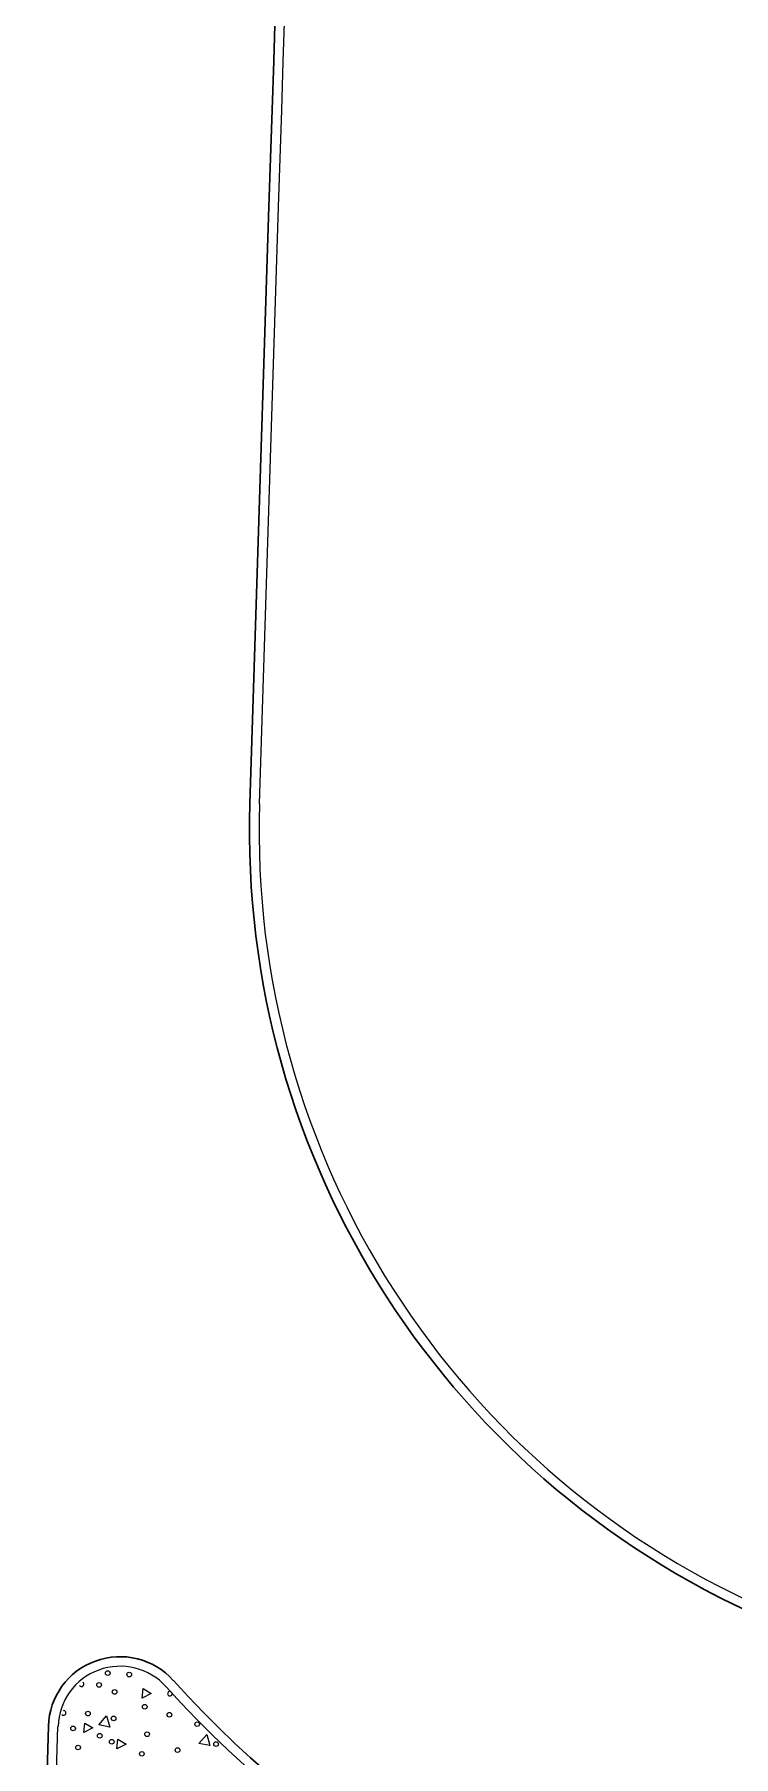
# Model space of a CAD drawing. Extents: x 2536801 to 2538856, y 7112140 to 7131569.
# Drawn here: x 2537992.2 to 2538041, y 7125144.8 to 7125265 of the extents above; entities that cross this region are included whole.
import ezdxf

# ---------------------------------------------------------------- set-up
doc = ezdxf.new("R2010")
doc.units = 0
doc.header["$LTSCALE"] = 100
doc.header["$MEASUREMENT"] = 0
for name, color, linetype, lineweight in [('D_BOC_FR', 3, 'Continuous', 13), ('D_BOC_XST', 4, 'Continuous', 13), ('D_FOC_FR', 3, 'Continuous', 30), ('D_FOC_XST', 4, 'Continuous', 30), ('D_RIPRAP_1', 7, 'Continuous', 0)]:
    doc.layers.add(name, color=color, linetype=linetype, lineweight=lineweight)

msp = doc.modelspace()

# ---------------------------------------------------------------- linework, layer by layer
at = {"layer": 'D_BOC_FR', "lineweight": 0}
msp.add_line((2538007.9, 7125211.31), (2538009.23, 7125252.95), dxfattribs=at)
at = {"layer": 'D_BOC_FR', "lineweight": 0, "extrusion": (0, 0, -1)}
msp.add_arc((-2543955.54, 7125063.48), 5949.33, 1.825097, 3.910159, dxfattribs=at)
at = {"layer": 'D_BOC_XST', "lineweight": 0}
msp.add_line((2537992.86, 7125116.15), (2537993.84, 7125146.93), dxfattribs=at)
for centre, radius, start, end in [((2538067.2, 7125209.42), 59.33, 178.1749, 247.1916), ((2537998.17, 7125146.8), 4.33, 41.9949, 178.1745)]:
    msp.add_arc(centre, radius, start, end, dxfattribs=at)
at = {"layer": 'D_BOC_XST', "lineweight": 0, "extrusion": (0, 0, -1)}
msp.add_arc((-2538056.89, 7125199.65), 74.67, 280.2977, 318.0051, dxfattribs=at)
at = {"layer": 'D_FOC_FR'}
msp.add_line((2538007.23, 7125211.33), (2538008.56, 7125252.98), dxfattribs=at)
at = {"layer": 'D_FOC_FR', "extrusion": (0, 0, -1)}
msp.add_arc((-2543955.54, 7125063.48), 5950, 1.825097, 3.910159, dxfattribs=at)
at = {"layer": 'D_FOC_XST'}
msp.add_line((2537992.2, 7125116.17), (2537993.18, 7125146.95), dxfattribs=at)
for centre, radius, start, end in [((2538067.2, 7125209.42), 60, 178.1749, 247.4877), ((2537998.17, 7125146.8), 5, 41.9949, 178.1749)]:
    msp.add_arc(centre, radius, start, end, dxfattribs=at)
at = {"layer": 'D_FOC_XST', "extrusion": (0, 0, -1)}
msp.add_arc((-2538056.89, 7125199.65), 74, 280.3752, 318.0051, dxfattribs=at)
at = {"layer": 'D_RIPRAP_1', "color": 7, "linetype": 'Continuous', "lineweight": 0, "flags": 128}
for points in [[(2537999.71, 7125148.91), (2537999.78, 7125149.58), (2538000.35, 7125149.24)], [(2537995.64, 7125146.5), (2537995.71, 7125147.16), (2537996.28, 7125146.83)], [(2537997.45, 7125146.89), (2537996.69, 7125147.05), (2537997.23, 7125147.66)], [(2537997.95, 7125145.37), (2537998.02, 7125146.04), (2537998.59, 7125145.7)], [(2538004.44, 7125145.59), (2538003.67, 7125145.75), (2538004.22, 7125146.36)]]:
    msp.add_lwpolyline(points, close=True, dxfattribs=at)
at = {"layer": 'D_RIPRAP_1', "color": 7, "linetype": 'Continuous', "lineweight": 0}
for centre in [(2537997.31, 7125150.65), (2537998.81, 7125150.55), (2537996.71, 7125149.83), (2537997.79, 7125149.34), (2537995.93, 7125147.83), (2537999.89, 7125148.3), (2537994.89, 7125146.79), (2537997.72, 7125147.49), (2538001.61, 7125147.75), (2538003.55, 7125147.09), (2537995.24, 7125145.46), (2537996.75, 7125146.28), (2537997.59, 7125145.86), (2538000.06, 7125146.39), (2538004.87, 7125145.7), (2537999.69, 7125145.02), (2538002.18, 7125145.28)]:
    msp.add_circle(centre, 0.163, dxfattribs=at)
at = {"layer": 'D_RIPRAP_1', "color": 7, "lineweight": 0}
msp.add_arc((2537998.17, 7125146.8), 4.33, 41.9949, 178.1745, dxfattribs=at)
at = {"layer": 'D_RIPRAP_1', "color": 7, "linetype": 'Continuous', "lineweight": 0}
for centre, start, end in [((2537995.48, 7125149.88), 203.0464, 53.9427), ((2538001.65, 7125149.22), 66.0706, 22.4059), ((2537994.23, 7125147.87), 222.0758, 101.8932)]:
    msp.add_arc(centre, 0.163, start, end, dxfattribs=at)
at = {"layer": 'D_RIPRAP_1', "color": 7, "lineweight": 0, "extrusion": (0, 0, -1)}
msp.add_arc((-2538056.89, 7125199.65), 74.67, 280.2977, 318.0051, dxfattribs=at)

doc.saveas('drawing.dxf')
